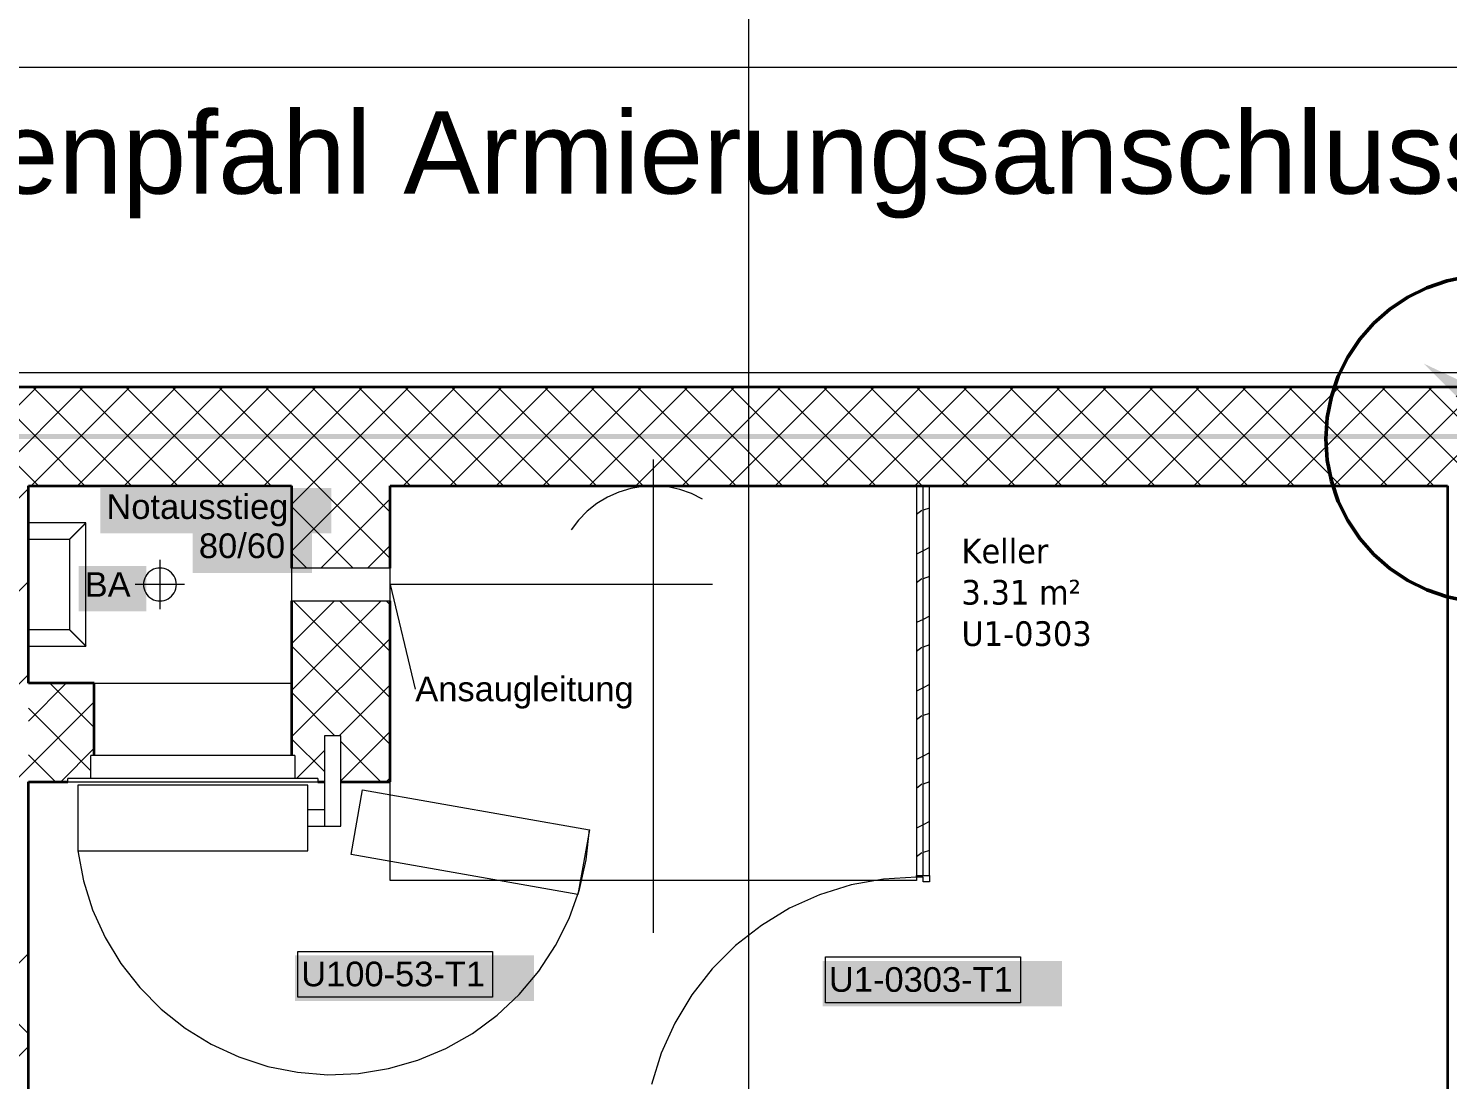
# Model space of a CAD drawing. Extents: x -1132 to 613, y -233 to 616.
# Drawn here: x -441.6 to -355.3, y 473.9 to 537.8 of the extents above; entities that cross this region are included whole.
import ezdxf
from ezdxf.lldxf.tags import DXFTag

# ---------------------------------------------------------------- set-up
doc = ezdxf.new("R2010")
doc.units = 0
doc.layers.get('0').update_dxf_attribs({"lineweight": 13})
for name, color, linetype, lineweight in [('A-____-NOTE-TEXT', 7, 'Continuous', 9), ('A-AREA-____-IDEN', 7, 'Continuous', 5), ('A-DETL-____-THIN', 7, 'Continuous', 9), ('A-DETL-GENF-HDLN', 7, '_Verdeckte Linien_', 9), ('A-DOOR-____-HDLN', 7, '_Verdeckte Linien_', 9), ('A-DOOR-____-IDEN', 7, 'Continuous', 5), ('A-DOOR-____-OTLN', 7, 'Continuous', 9), ('A-DOOR-FRAM-MCUT', 7, 'Continuous', 9), ('A-DOOR-FRAM-OTLN', 7, 'Continuous', 9), ('A-DOOR-OPNG-OTLN', 7, 'Continuous', 9), ('A-WALL-____-MCUT', 7, 'Continuous', 35), ('A-WALL-____-PATT', 7, 'Continuous', 35), ('A-WALL-FNSH-MCUT', 7, 'Continuous', 35), ('I-WALL-____-OTLN', 7, 'Continuous', 9), ('M-HVAC-DUCT-IDEN', 7, 'Continuous', 5), ('M-HVAC-DUCT-OTLN', 7, 'Continuous', 9), ('Q-SPCQ-____-HDLN', 7, '_Verdeckte Linien_', 9), ('S-GRID-____-OTLN', 7, 'Continuous', 5), ('Vertikale Erschließung', 7, 'Continuous', 9)]:
    doc.layers.add(name, color=color, linetype=linetype, lineweight=lineweight)
for name, color, linetype, lineweight, true_color in [('A-DETL-____-OTLN', 5, 'Continuous', 9, 0x0000ff), ('EL01_VVV_Mass Blitzschutz', 3, 'Continuous', 13, 0x00ff00), ('EL01_WAN_Blitzschutz Text', 1, 'Continuous', 13, 0xff0000), ('EL01_WAN_Leitung_Potentialausgleich', 1, 'fein_strichliert', 13, 0xff0000)]:
    doc.layers.add(name, color=color, linetype=linetype, lineweight=lineweight, true_color=true_color)
doc.styles.get("Standard").update_dxf_attribs({"font": 'arial.ttf'})
tags = doc.linetypes.add('_Rasterlinie_', pattern=[0.375, 0.2, -0.05, 0.075, -0.05]).pattern_tags.tags
tags[10:11] = [DXFTag(74, 4), DXFTag(75, 0), DXFTag(340, '0'), DXFTag(46, 1.0), DXFTag(50, 0.0), DXFTag(44, 0.0), DXFTag(45, 0.0)]
tags[8:9] = [DXFTag(74, 4), DXFTag(75, 0), DXFTag(340, '0'), DXFTag(46, 1.0), DXFTag(50, 0.0), DXFTag(44, 0.0), DXFTag(45, 0.0)]
tags[6:7] = [DXFTag(74, 4), DXFTag(75, 0), DXFTag(340, '0'), DXFTag(46, 1.0), DXFTag(50, 0.0), DXFTag(44, 0.0), DXFTag(45, 0.0)]
tags[4:5] = [DXFTag(74, 4), DXFTag(75, 0), DXFTag(340, '0'), DXFTag(46, 1.0), DXFTag(50, 0.0), DXFTag(44, 0.0), DXFTag(45, 0.0)]
tags = doc.linetypes.add('_Strichliert - Fein_', pattern=[0.15, 0.1, -0.05]).pattern_tags.tags
tags[6:7] = [DXFTag(74, 4), DXFTag(75, 0), DXFTag(340, '0'), DXFTag(46, 1.0), DXFTag(50, 0.0), DXFTag(44, 0.0), DXFTag(45, 0.0)]
tags[4:5] = [DXFTag(74, 4), DXFTag(75, 0), DXFTag(340, '0'), DXFTag(46, 1.0), DXFTag(50, 0.0), DXFTag(44, 0.0), DXFTag(45, 0.0)]
tags = doc.linetypes.add('_Strichpunkt - Fein_', pattern=[0.2, 0.1, -0.05, 0, -0.05]).pattern_tags.tags
tags[10:11] = [DXFTag(74, 4), DXFTag(75, 0), DXFTag(340, '0'), DXFTag(46, 1.0), DXFTag(50, 0.0), DXFTag(44, 0.0), DXFTag(45, 0.0)]
tags[8:9] = [DXFTag(74, 4), DXFTag(75, 0), DXFTag(340, '0'), DXFTag(46, 1.0), DXFTag(50, 0.0), DXFTag(44, 0.0), DXFTag(45, 0.0)]
tags[6:7] = [DXFTag(74, 4), DXFTag(75, 0), DXFTag(340, '0'), DXFTag(46, 1.0), DXFTag(50, 0.0), DXFTag(44, 0.0), DXFTag(45, 0.0)]
tags[4:5] = [DXFTag(74, 4), DXFTag(75, 0), DXFTag(340, '0'), DXFTag(46, 1.0), DXFTag(50, 0.0), DXFTag(44, 0.0), DXFTag(45, 0.0)]
tags = doc.linetypes.add('_Verdeckte Linien_', pattern=[0.15, 0.1, -0.05]).pattern_tags.tags
tags[6:7] = [DXFTag(74, 4), DXFTag(75, 0), DXFTag(340, '0'), DXFTag(46, 1.0), DXFTag(50, 0.0), DXFTag(44, 0.0), DXFTag(45, 0.0)]
tags[4:5] = [DXFTag(74, 4), DXFTag(75, 0), DXFTag(340, '0'), DXFTag(46, 1.0), DXFTag(50, 0.0), DXFTag(44, 0.0), DXFTag(45, 0.0)]
tags = doc.linetypes.add('fein_strichliert', pattern=[4, 1, -2, 1]).pattern_tags.tags
tags[8:9] = [DXFTag(74, 4), DXFTag(75, 0), DXFTag(340, '0'), DXFTag(46, 0.0), DXFTag(50, 0.0), DXFTag(44, 0.0), DXFTag(45, 0.0)]
tags[6:7] = [DXFTag(74, 4), DXFTag(75, 0), DXFTag(340, '0'), DXFTag(46, 0.0), DXFTag(50, 0.0), DXFTag(44, 0.0), DXFTag(45, 0.0)]
tags[4:5] = [DXFTag(74, 4), DXFTag(75, 0), DXFTag(340, '0'), DXFTag(46, 0.0), DXFTag(50, 0.0), DXFTag(44, 0.0), DXFTag(45, 0.0)]

# ---------------------------------------------------------------- blocks, each defined once
blk = doc.blocks.new('Referenz-A0UJ2EK7XE', base_point=(-1124.077, -162.872))
at = {"layer": 'A-____-NOTE-TEXT', "color": 0, "linetype": 'Continuous', "lineweight": 5, "ltscale": 0.13}
for p, q in [((-433.989, 504.902), (-434.106, 504.844)), ((-433.865, 504.944), (-433.989, 504.902)), ((-433.737, 504.97), (-433.865, 504.944)), ((-433.606, 504.978), (-433.737, 504.97)), ((-433.606, 505.478), (-433.606, 502.478)), ((-433.476, 504.97), (-433.606, 504.978)), ((-433.347, 504.944), (-433.476, 504.97)), ((-433.223, 504.902), (-433.347, 504.944)), ((-433.106, 504.844), (-433.223, 504.902)), ((-434.598, 504.109), (-434.606, 503.978)), ((-434.572, 504.237), (-434.598, 504.109)), ((-434.53, 504.361), (-434.572, 504.237)), ((-434.472, 504.478), (-434.53, 504.361)), ((-434.399, 504.587), (-434.472, 504.478)), ((-434.313, 504.685), (-434.399, 504.587)), ((-434.215, 504.772), (-434.313, 504.685)), ((-434.106, 504.844), (-434.215, 504.772)), ((-432.997, 504.772), (-433.106, 504.844)), ((-432.899, 504.685), (-432.997, 504.772)), ((-432.813, 504.587), (-432.899, 504.685)), ((-432.74, 504.478), (-432.813, 504.587)), ((-432.682, 504.361), (-432.74, 504.478)), ((-432.64, 504.237), (-432.682, 504.361)), ((-432.615, 504.109), (-432.64, 504.237)), ((-432.606, 503.978), (-432.615, 504.109)), ((-432.106, 503.978), (-435.106, 503.978)), ((-434.606, 503.978), (-434.598, 503.848)), ((-434.598, 503.848), (-434.572, 503.719)), ((-434.572, 503.719), (-434.53, 503.596)), ((-434.53, 503.596), (-434.472, 503.478)), ((-434.472, 503.478), (-434.399, 503.37)), ((-434.399, 503.37), (-434.313, 503.271)), ((-434.313, 503.271), (-434.215, 503.185)), ((-434.215, 503.185), (-434.106, 503.112)), ((-433.106, 503.112), (-432.997, 503.185)), ((-432.997, 503.185), (-432.899, 503.271)), ((-432.899, 503.271), (-432.813, 503.37)), ((-432.813, 503.37), (-432.74, 503.478)), ((-432.74, 503.478), (-432.682, 503.596)), ((-432.682, 503.596), (-432.64, 503.719)), ((-432.64, 503.719), (-432.615, 503.848)), ((-432.615, 503.848), (-432.606, 503.978)), ((-434.106, 503.112), (-433.989, 503.054)), ((-433.989, 503.054), (-433.865, 503.012)), ((-433.865, 503.012), (-433.737, 502.987)), ((-433.737, 502.987), (-433.606, 502.978)), ((-433.606, 502.978), (-433.476, 502.987)), ((-433.476, 502.987), (-433.347, 503.012)), ((-433.347, 503.012), (-433.223, 503.054)), ((-433.223, 503.054), (-433.106, 503.112))]:
    blk.add_line(p, q, dxfattribs=at)
at = {"layer": 'A-____-NOTE-TEXT', "color": 7, "linetype": 'Continuous', "lineweight": 5, "ltscale": 0.13, "true_color": 0xffffff}
for points in [[(-437.236, 507.088), (-423.178, 507.088), (-437.236, 509.841)], [(-423.178, 507.088), (-437.236, 509.841), (-423.178, 509.841)], [(-431.613, 504.683), (-424.37, 504.683), (-431.613, 507.46)], [(-424.37, 504.683), (-431.613, 507.46), (-424.37, 507.46)], [(-438.557, 502.35), (-434.44, 502.35), (-438.557, 505.103)], [(-434.44, 502.35), (-438.557, 505.103), (-434.44, 505.103)]]:
    blk.add_solid(points, dxfattribs=at)
at = {"layer": 'A-DETL-____-OTLN', "color": 0, "linetype": '_Strichliert - Fein_', "ltscale": 0.13}
blk.add_line((64.013, 516.859), (-1115.804, 516.859), dxfattribs=at)
at = {"layer": 'A-DETL-____-THIN', "color": 0, "linetype": 'Continuous', "ltscale": 0.13}
for p, q in [((-424.606, 491.778), (-438.606, 491.778)), ((-438.606, 491.778), (-438.606, 487.778)), ((-424.606, 487.778), (-424.606, 491.778)), ((-438.606, 487.778), (-424.606, 487.778))]:
    blk.add_line(p, q, dxfattribs=at)
at = {"layer": 'A-DETL-GENF-HDLN', "color": 0, "linetype": '_Verdeckte Linien_', "ltscale": 0.13}
for p, q in [((-403.606, 511.578), (-403.606, 482.778)), ((-419.606, 485.978), (-419.606, 509.978)), ((-419.606, 509.978), (-408.606, 509.978)), ((-406.389, 509.294), (-407.033, 508.903)), ((-405.7, 509.601), (-406.389, 509.294)), ((-404.978, 509.819), (-405.7, 509.601)), ((-404.235, 509.945), (-404.978, 509.819)), ((-403.482, 509.977), (-404.235, 509.945)), ((-402.731, 509.914), (-403.482, 509.977)), ((-401.993, 509.757), (-402.731, 509.914)), ((-401.281, 509.51), (-401.993, 509.757)), ((-400.606, 509.174), (-401.281, 509.51)), ((-400.606, 509.978), (-387.606, 509.978)), ((-387.606, 509.978), (-387.606, 485.978)), ((-407.624, 508.435), (-408.151, 507.896)), ((-407.033, 508.903), (-407.624, 508.435)), ((-408.151, 507.896), (-408.606, 507.295)), ((-400.006, 503.978), (-419.606, 503.978)), ((-421.976, 487.548), (-421.282, 491.487)), ((-421.282, 491.487), (-407.494, 489.056)), ((-407.494, 489.056), (-408.189, 485.117)), ((-408.189, 485.117), (-421.976, 487.548)), ((-387.606, 485.978), (-419.606, 485.978))]:
    blk.add_line(p, q, dxfattribs=at)
at = {"layer": 'A-DOOR-____-HDLN', "color": 0, "linetype": '_Verdeckte Linien_', "ltscale": 0.13}
for p, q in [((-407.688, 487.22), (-407.493, 489.064)), ((-438.606, 487.778), (-438.26, 485.957)), ((-408.1, 485.413), (-407.688, 487.22)), ((-438.26, 485.957), (-437.7, 484.19)), ((-408.722, 483.666), (-408.1, 485.413)), ((-437.7, 484.19), (-436.936, 482.501)), ((-409.548, 482.006), (-408.722, 483.666)), ((-436.936, 482.501), (-435.976, 480.915)), ((-410.564, 480.456), (-409.548, 482.006)), ((-435.976, 480.915), (-434.836, 479.453)), ((-411.756, 479.036), (-410.564, 480.456)), ((-434.836, 479.453), (-433.53, 478.137)), ((-413.108, 477.768), (-411.756, 479.036)), ((-433.53, 478.137), (-432.078, 476.985)), ((-414.601, 476.669), (-413.108, 477.768)), ((-432.078, 476.985), (-430.5, 476.012)), ((-416.214, 475.754), (-414.601, 476.669)), ((-430.5, 476.012), (-428.817, 475.234)), ((-417.923, 475.037), (-416.214, 475.754)), ((-428.817, 475.234), (-427.054, 474.66)), ((-427.054, 474.66), (-425.236, 474.299)), ((-419.705, 474.527), (-417.923, 475.037)), ((-425.236, 474.299), (-423.388, 474.155)), ((-423.388, 474.155), (-421.536, 474.232)), ((-421.536, 474.232), (-419.705, 474.527))]:
    blk.add_line(p, q, dxfattribs=at)
at = {"layer": 'A-DOOR-____-IDEN', "color": 0, "linetype": 'Continuous', "ltscale": 0.13}
for p, q in [((-425.215, 481.649), (-413.375, 481.649)), ((-425.215, 478.869), (-425.215, 481.649)), ((-413.375, 481.649), (-413.375, 478.869)), ((-393.127, 481.315), (-381.287, 481.315)), ((-393.127, 478.535), (-393.127, 481.315)), ((-381.287, 481.315), (-381.287, 478.535)), ((-413.375, 478.869), (-425.215, 478.869)), ((-381.287, 478.535), (-393.127, 478.535))]:
    blk.add_line(p, q, dxfattribs=at)
at = {"layer": 'A-DOOR-____-IDEN', "color": 7, "linetype": 'Continuous', "ltscale": 0.13, "true_color": 0xffffff}
for points in [[(-425.39, 478.647), (-410.851, 478.647), (-425.39, 481.406)], [(-410.851, 478.647), (-425.39, 481.406), (-410.851, 481.406)], [(-393.302, 478.312), (-378.763, 478.312), (-393.302, 481.071)], [(-378.763, 478.312), (-393.302, 481.071), (-378.763, 481.071)]]:
    blk.add_solid(points, dxfattribs=at)
at = {"layer": 'A-DOOR-____-OTLN', "color": 0, "linetype": 'Continuous', "ltscale": 0.13}
for p, q in [((-422.61, 494.778), (-423.61, 494.778)), ((-423.61, 494.778), (-423.61, 489.278)), ((-422.61, 489.278), (-422.61, 494.778)), ((-423.61, 490.278), (-424.606, 490.278)), ((-424.606, 489.278), (-423.61, 489.278)), ((-423.61, 489.278), (-422.61, 489.278))]:
    blk.add_line(p, q, dxfattribs=at)
at = {"layer": 'A-DOOR-FRAM-MCUT', "color": 0, "linetype": 'Continuous', "ltscale": 0.13}
for p, q in [((-387.606, 486.278), (-386.806, 486.278)), ((-387.606, 486.178), (-387.606, 486.278)), ((-387.206, 486.178), (-387.606, 486.178)), ((-387.206, 485.878), (-387.206, 486.178)), ((-386.806, 485.878), (-387.206, 485.878)), ((-386.806, 486.278), (-386.806, 485.878))]:
    blk.add_line(p, q, dxfattribs=at)
at = {"layer": 'A-DOOR-FRAM-OTLN', "color": 0, "linetype": 'Continuous', "ltscale": 0.13}
for p, q in [((-437.806, 492.178), (-437.806, 493.578)), ((-425.406, 493.578), (-437.806, 493.578)), ((-425.406, 493.578), (-425.406, 492.178)), ((-439.206, 491.978), (-439.206, 492.178)), ((-424.006, 492.178), (-439.206, 492.178)), ((-439.206, 491.978), (-424.006, 491.978)), ((-424.006, 492.178), (-424.006, 491.978))]:
    blk.add_line(p, q, dxfattribs=at)
at = {"layer": 'A-DOOR-OPNG-OTLN', "color": 0, "linetype": 'Continuous', "ltscale": 0.13}
for p, q in [((-389.607, 486.057), (-391.579, 485.696)), ((-387.606, 486.178), (-389.607, 486.057)), ((-393.493, 485.1), (-395.32, 484.277)), ((-391.579, 485.696), (-393.493, 485.1)), ((-395.32, 484.277), (-397.036, 483.24)), ((-397.036, 483.24), (-398.614, 482.004)), ((-398.614, 482.004), (-400.031, 480.586)), ((-400.031, 480.586), (-401.268, 479.008)), ((-401.268, 479.008), (-402.305, 477.293)), ((-402.305, 477.293), (-403.127, 475.465)), ((-403.127, 475.465), (-403.724, 473.551))]:
    blk.add_line(p, q, dxfattribs=at)
at = {"layer": 'A-WALL-____-MCUT', "color": 0, "linetype": 'Continuous', "ltscale": 0.35}
for p, q in [((51.194, 515.978), (-1115.804, 515.978)), ((-441.606, 497.978), (-441.606, 509.978)), ((-441.606, 509.978), (-425.606, 509.978)), ((-425.606, 509.978), (-425.606, 504.978)), ((-419.606, 509.978), (-355.306, 509.978)), ((-419.606, 504.978), (-419.606, 509.978)), ((-355.306, 509.978), (-355.306, 420.678)), ((-425.606, 502.978), (-425.606, 493.578)), ((-419.606, 491.978), (-419.606, 502.978)), ((-437.606, 497.978), (-441.606, 497.978)), ((-437.606, 493.578), (-437.606, 497.978)), ((-441.606, 417.378), (-441.606, 491.978)), ((-441.606, 491.978), (-439.206, 491.978)), ((-424.006, 491.978), (-423.61, 491.978)), ((-422.61, 491.978), (-419.606, 491.978))]:
    blk.add_line(p, q, dxfattribs=at)
at = {"layer": 'A-WALL-____-MCUT', "color": 0, "linetype": 'Continuous', "lineweight": 9, "ltscale": 0.13}
blk.add_line((-387.206, 486.278), (-387.206, 509.978), dxfattribs=at)
at = {"layer": 'A-WALL-____-PATT', "color": 0, "linetype": 'Continuous', "lineweight": 9, "ltscale": 0.13}
for p, q in [((-447.098, 509.978), (-441.098, 515.978)), ((-440.996, 509.978), (-446.996, 515.978)), ((-444.27, 509.978), (-438.27, 515.978)), ((-438.167, 509.978), (-444.167, 515.978)), ((-441.441, 509.978), (-435.441, 515.978)), ((-435.339, 509.978), (-441.339, 515.978)), ((-438.613, 509.978), (-432.613, 515.978)), ((-432.51, 509.978), (-438.51, 515.978)), ((-435.784, 509.978), (-429.784, 515.978)), ((-429.682, 509.978), (-435.682, 515.978)), ((-432.956, 509.978), (-426.956, 515.978)), ((-426.853, 509.978), (-432.853, 515.978)), ((-430.127, 509.978), (-424.127, 515.978)), ((-424.025, 509.978), (-430.025, 515.978)), ((-427.299, 509.978), (-421.299, 515.978)), ((-421.197, 509.978), (-427.197, 515.978)), ((-424.471, 509.978), (-418.471, 515.978)), ((-418.368, 509.978), (-424.368, 515.978)), ((-421.642, 509.978), (-415.642, 515.978)), ((-415.54, 509.978), (-421.54, 515.978)), ((-418.814, 509.978), (-412.814, 515.978)), ((-412.711, 509.978), (-418.711, 515.978)), ((-415.985, 509.978), (-409.985, 515.978)), ((-409.883, 509.978), (-415.883, 515.978)), ((-413.157, 509.978), (-407.157, 515.978)), ((-407.054, 509.978), (-413.054, 515.978)), ((-410.328, 509.978), (-404.328, 515.978)), ((-404.226, 509.978), (-410.226, 515.978)), ((-407.5, 509.978), (-401.5, 515.978)), ((-401.398, 509.978), (-407.398, 515.978)), ((-404.672, 509.978), (-398.672, 515.978)), ((-398.569, 509.978), (-404.569, 515.978)), ((-401.843, 509.978), (-395.843, 515.978)), ((-395.741, 509.978), (-401.741, 515.978)), ((-399.015, 509.978), (-393.015, 515.978)), ((-392.912, 509.978), (-398.912, 515.978)), ((-396.186, 509.978), (-390.186, 515.978)), ((-390.084, 509.978), (-396.084, 515.978)), ((-393.358, 509.978), (-387.358, 515.978)), ((-387.255, 509.978), (-393.255, 515.978)), ((-390.529, 509.978), (-384.529, 515.978)), ((-384.427, 509.978), (-390.427, 515.978)), ((-387.701, 509.978), (-381.701, 515.978)), ((-381.599, 509.978), (-387.599, 515.978)), ((-384.873, 509.978), (-378.873, 515.978)), ((-378.77, 509.978), (-384.77, 515.978)), ((-382.044, 509.978), (-376.044, 515.978)), ((-375.942, 509.978), (-381.942, 515.978)), ((-379.216, 509.978), (-373.216, 515.978)), ((-373.113, 509.978), (-379.113, 515.978)), ((-376.387, 509.978), (-370.387, 515.978)), ((-370.285, 509.978), (-376.285, 515.978)), ((-373.559, 509.978), (-367.559, 515.978)), ((-367.457, 509.978), (-373.457, 515.978)), ((-370.731, 509.978), (-364.731, 515.978)), ((-364.628, 509.978), (-370.628, 515.978)), ((-367.902, 509.978), (-361.902, 515.978)), ((-361.8, 509.978), (-367.8, 515.978)), ((-365.074, 509.978), (-359.074, 515.978)), ((-358.971, 509.978), (-364.971, 515.978)), ((-362.245, 509.978), (-356.245, 515.978)), ((-356.143, 509.978), (-362.143, 515.978)), ((-359.417, 509.978), (-353.417, 515.978)), ((-353.314, 509.978), (-359.314, 515.978)), ((-356.588, 509.978), (-350.588, 515.978)), ((-350.486, 509.978), (-356.486, 515.978)), ((-447.606, 503.813), (-441.606, 509.813)), ((-425.606, 508.843), (-424.471, 509.978)), ((-425.606, 506.014), (-421.642, 509.978)), ((-419.606, 505.559), (-424.025, 509.978)), ((-423.814, 504.978), (-419.606, 509.186)), ((-419.606, 508.388), (-421.197, 509.978)), ((-421.853, 504.978), (-425.606, 508.731)), ((-387.276, 508.483), (-387.606, 508.236)), ((-387.206, 508.493), (-387.237, 508.483)), ((-386.806, 508.627), (-387.206, 508.493)), ((-424.682, 504.978), (-425.606, 505.902)), ((-420.985, 504.978), (-419.606, 506.358)), ((-387.206, 506.021), (-387.606, 505.821)), ((-386.806, 506.221), (-387.206, 506.021)), ((-447.606, 498.157), (-441.606, 504.157)), ((-387.276, 504.319), (-387.606, 504.071)), ((-387.206, 504.329), (-387.237, 504.319)), ((-386.806, 504.462), (-387.206, 504.329)), ((-425.606, 500.358), (-422.985, 502.978)), ((-425.606, 497.529), (-420.157, 502.978)), ((-419.606, 497.074), (-425.51, 502.978)), ((-419.606, 499.902), (-422.682, 502.978)), ((-419.606, 502.731), (-419.853, 502.978)), ((-387.206, 501.856), (-387.606, 501.656)), ((-386.806, 502.056), (-387.206, 501.856)), ((-425.606, 494.701), (-419.606, 500.701)), ((-419.606, 494.246), (-425.606, 500.246)), ((-387.275, 500.154), (-387.606, 499.906)), ((-387.206, 500.164), (-387.236, 500.154)), ((-386.806, 500.297), (-387.206, 500.164)), ((-447.606, 492.5), (-441.606, 498.5)), ((-441.606, 495.671), (-439.299, 497.978)), ((-437.606, 495.275), (-440.309, 497.978)), ((-422.967, 494.778), (-425.606, 497.417)), ((-422.7, 494.778), (-419.606, 497.872)), ((-387.206, 497.691), (-387.606, 497.491)), ((-386.806, 497.891), (-387.206, 497.691)), ((-441.606, 492.843), (-437.606, 496.843)), ((-437.806, 492.647), (-441.606, 496.447)), ((-387.275, 495.989), (-387.606, 495.741)), ((-387.206, 495.999), (-387.236, 495.989)), ((-386.806, 496.133), (-387.206, 495.999)), ((-423.61, 492.592), (-425.606, 494.589)), ((-422.61, 492.04), (-419.606, 495.044)), ((-439.642, 491.978), (-437.606, 494.014)), ((-425.3, 492.178), (-423.61, 493.869)), ((-420.167, 491.978), (-422.61, 494.421)), ((-386.806, 493.726), (-387.206, 493.526)), ((-447.606, 486.843), (-441.606, 492.843)), ((-439.966, 491.978), (-441.606, 493.618)), ((-387.206, 493.526), (-387.606, 493.326)), ((-419.843, 491.978), (-419.606, 492.215)), ((-386.806, 491.968), (-387.206, 491.835)), ((-387.274, 491.825), (-387.606, 491.576)), ((-387.206, 491.835), (-387.236, 491.825)), ((-387.206, 489.361), (-387.606, 489.161)), ((-386.806, 489.561), (-387.206, 489.361)), ((-387.274, 487.66), (-387.606, 487.411)), ((-387.206, 487.67), (-387.236, 487.66)), ((-386.806, 487.803), (-387.206, 487.67)), ((-441.606, 476.648), (-447.606, 482.648)), ((-447.606, 475.529), (-441.606, 481.529)), ((-447.606, 469.872), (-441.606, 475.872))]:
    blk.add_line(p, q, dxfattribs=at)
at = {"layer": 'A-WALL-FNSH-MCUT', "color": 0, "linetype": 'Continuous', "lineweight": 9, "ltscale": 0.13}
for p, q in [((-387.606, 509.978), (-387.606, 486.278)), ((-386.806, 486.278), (-386.806, 509.978)), ((-387.606, 486.278), (-386.806, 486.278))]:
    blk.add_line(p, q, dxfattribs=at)
at = {"layer": 'I-WALL-____-OTLN', "color": 0, "linetype": 'Continuous', "ltscale": 0.13}
blk.add_line((-437.606, 497.978), (-425.606, 497.978), dxfattribs=at)
at = {"layer": 'M-HVAC-DUCT-IDEN', "color": 0, "linetype": 'Continuous', "ltscale": 0.13}
blk.add_line((-419.606, 503.978), (-418.079, 497.605), dxfattribs=at)
at = {"layer": 'M-HVAC-DUCT-OTLN', "color": 0, "linetype": '_Strichpunkt - Fein_', "ltscale": 0.13}
for p, q in [((-419.606, 504.978), (-425.606, 504.978)), ((-425.606, 504.978), (-425.606, 502.978)), ((-419.606, 502.978), (-419.606, 504.978)), ((-425.606, 502.978), (-419.606, 502.978))]:
    blk.add_line(p, q, dxfattribs=at)
at = {"layer": 'Q-SPCQ-____-HDLN', "color": 0, "linetype": '_Verdeckte Linien_', "ltscale": 0.13}
blk.add_line((-403.606, 509.978), (-403.606, 485.978), dxfattribs=at)
at = {"layer": 'S-GRID-____-OTLN', "color": 0, "linetype": '_Rasterlinie_', "ltscale": 0.13}
blk.add_line((-397.806, -159.103), (-397.806, 585.978), dxfattribs=at)
at = {"layer": 'Vertikale Erschließung', "color": 0, "linetype": 'Continuous', "ltscale": 0.13}
for p, q in [((-438.106, 507.728), (-441.606, 507.728)), ((-438.395, 507.44), (-438.39, 507.445)), ((-438.39, 507.445), (-438.385, 507.449)), ((-438.385, 507.449), (-438.38, 507.454)), ((-438.38, 507.454), (-438.375, 507.459)), ((-438.375, 507.459), (-438.37, 507.464)), ((-438.37, 507.464), (-438.366, 507.469)), ((-438.366, 507.469), (-438.361, 507.474)), ((-438.361, 507.474), (-438.356, 507.478)), ((-438.356, 507.478), (-438.351, 507.483)), ((-438.351, 507.483), (-438.347, 507.488)), ((-438.347, 507.488), (-438.342, 507.492)), ((-438.342, 507.492), (-438.338, 507.497)), ((-438.338, 507.497), (-438.333, 507.502)), ((-438.333, 507.502), (-438.328, 507.506)), ((-438.328, 507.506), (-438.324, 507.511)), ((-438.324, 507.511), (-438.319, 507.515)), ((-438.319, 507.515), (-438.315, 507.52)), ((-438.315, 507.52), (-438.311, 507.524)), ((-438.311, 507.524), (-438.306, 507.528)), ((-438.306, 507.528), (-438.302, 507.533)), ((-438.302, 507.533), (-438.293, 507.541)), ((-438.293, 507.541), (-438.285, 507.55)), ((-438.285, 507.55), (-438.276, 507.558)), ((-438.276, 507.558), (-438.268, 507.566)), ((-438.268, 507.566), (-438.26, 507.574)), ((-438.26, 507.574), (-438.253, 507.582)), ((-438.253, 507.582), (-438.249, 507.586)), ((-438.249, 507.586), (-438.245, 507.589)), ((-438.245, 507.589), (-438.241, 507.593)), ((-438.241, 507.593), (-438.238, 507.597)), ((-438.238, 507.597), (-438.234, 507.601)), ((-438.234, 507.601), (-438.23, 507.604)), ((-438.23, 507.604), (-438.227, 507.608)), ((-438.227, 507.608), (-438.223, 507.611)), ((-438.223, 507.611), (-438.22, 507.615)), ((-438.22, 507.615), (-438.216, 507.618)), ((-438.216, 507.618), (-438.213, 507.622)), ((-438.213, 507.622), (-438.209, 507.625)), ((-438.209, 507.625), (-438.203, 507.631)), ((-438.203, 507.631), (-438.197, 507.638)), ((-438.197, 507.638), (-438.19, 507.644)), ((-438.19, 507.644), (-438.184, 507.65)), ((-438.184, 507.65), (-438.179, 507.656)), ((-438.179, 507.656), (-438.173, 507.661)), ((-438.173, 507.661), (-438.168, 507.667)), ((-438.168, 507.667), (-438.163, 507.672)), ((-438.163, 507.672), (-438.158, 507.677)), ((-438.158, 507.677), (-438.153, 507.681)), ((-438.153, 507.681), (-438.148, 507.686)), ((-438.148, 507.686), (-438.144, 507.69)), ((-438.144, 507.69), (-438.14, 507.694)), ((-438.14, 507.694), (-438.136, 507.698)), ((-438.136, 507.698), (-438.133, 507.702)), ((-438.133, 507.702), (-438.129, 507.705)), ((-438.129, 507.705), (-438.126, 507.708)), ((-438.126, 507.708), (-438.123, 507.711)), ((-438.123, 507.711), (-438.118, 507.716)), ((-438.118, 507.716), (-438.114, 507.721)), ((-438.114, 507.721), (-438.11, 507.724)), ((-438.11, 507.724), (-438.108, 507.726)), ((-438.108, 507.726), (-438.107, 507.728)), ((-438.107, 507.728), (-438.106, 507.728)), ((-438.106, 500.228), (-438.106, 507.728)), ((-441.606, 506.728), (-439.106, 506.728)), ((-439.106, 506.729), (-439.104, 506.73)), ((-439.106, 506.728), (-439.106, 506.729)), ((-439.106, 506.728), (-439.106, 501.228)), ((-439.104, 506.73), (-439.102, 506.733)), ((-439.102, 506.733), (-439.098, 506.736)), ((-439.098, 506.736), (-439.094, 506.74)), ((-439.094, 506.74), (-439.089, 506.745)), ((-439.089, 506.745), (-439.086, 506.748)), ((-439.086, 506.748), (-439.083, 506.751)), ((-439.083, 506.751), (-439.08, 506.755)), ((-439.08, 506.755), (-439.076, 506.758)), ((-439.076, 506.758), (-439.072, 506.762)), ((-439.072, 506.762), (-439.068, 506.766)), ((-439.068, 506.766), (-439.064, 506.771)), ((-439.064, 506.771), (-439.059, 506.775)), ((-439.059, 506.775), (-439.054, 506.78)), ((-439.054, 506.78), (-439.05, 506.785)), ((-439.05, 506.785), (-439.044, 506.79)), ((-439.044, 506.79), (-439.039, 506.795)), ((-439.039, 506.795), (-439.034, 506.801)), ((-439.034, 506.801), (-439.028, 506.807)), ((-439.028, 506.807), (-439.022, 506.813)), ((-439.022, 506.813), (-439.016, 506.819)), ((-439.016, 506.819), (-439.009, 506.825)), ((-439.009, 506.825), (-439.003, 506.832)), ((-439.003, 506.832), (-438.999, 506.835)), ((-438.999, 506.835), (-438.996, 506.838)), ((-438.996, 506.838), (-438.993, 506.842)), ((-438.993, 506.842), (-438.989, 506.845)), ((-438.989, 506.845), (-438.985, 506.849)), ((-438.985, 506.849), (-438.982, 506.852)), ((-438.982, 506.852), (-438.978, 506.856)), ((-438.978, 506.856), (-438.975, 506.86)), ((-438.975, 506.86), (-438.971, 506.863)), ((-438.971, 506.863), (-438.967, 506.867)), ((-438.967, 506.867), (-438.963, 506.871)), ((-438.963, 506.871), (-438.96, 506.875)), ((-438.96, 506.875), (-438.952, 506.883)), ((-438.952, 506.883), (-438.944, 506.89)), ((-438.944, 506.89), (-438.936, 506.899)), ((-438.936, 506.899), (-438.927, 506.907)), ((-438.927, 506.907), (-438.919, 506.915)), ((-438.919, 506.915), (-438.91, 506.924)), ((-438.91, 506.924), (-438.902, 506.933)), ((-438.902, 506.933), (-438.893, 506.941)), ((-438.893, 506.941), (-438.884, 506.95)), ((-438.884, 506.95), (-438.875, 506.96)), ((-438.875, 506.96), (-438.865, 506.969)), ((-438.865, 506.969), (-438.856, 506.978)), ((-438.856, 506.978), (-438.851, 506.983)), ((-438.851, 506.983), (-438.847, 506.988)), ((-438.847, 506.988), (-438.842, 506.993)), ((-438.842, 506.993), (-438.837, 506.997)), ((-438.837, 506.997), (-438.832, 507.002)), ((-438.832, 507.002), (-438.827, 507.007)), ((-438.827, 507.007), (-438.822, 507.012)), ((-438.822, 507.012), (-438.817, 507.017)), ((-438.817, 507.017), (-438.813, 507.022)), ((-438.813, 507.022), (-438.808, 507.027)), ((-438.808, 507.027), (-438.802, 507.032)), ((-438.802, 507.032), (-438.797, 507.037)), ((-438.797, 507.037), (-438.792, 507.042)), ((-438.792, 507.042), (-438.787, 507.047)), ((-438.787, 507.047), (-438.782, 507.052)), ((-438.782, 507.052), (-438.777, 507.057)), ((-438.777, 507.057), (-438.772, 507.062)), ((-438.772, 507.062), (-438.767, 507.068)), ((-438.767, 507.068), (-438.762, 507.073)), ((-438.762, 507.073), (-438.756, 507.078)), ((-438.756, 507.078), (-438.751, 507.083)), ((-438.751, 507.083), (-438.746, 507.088)), ((-438.746, 507.088), (-438.741, 507.094)), ((-438.741, 507.094), (-438.736, 507.099)), ((-438.736, 507.099), (-438.73, 507.104)), ((-438.73, 507.104), (-438.725, 507.109)), ((-438.725, 507.109), (-438.72, 507.115)), ((-438.72, 507.115), (-438.714, 507.12)), ((-438.714, 507.12), (-438.709, 507.125)), ((-438.709, 507.125), (-438.704, 507.131)), ((-438.704, 507.131), (-438.698, 507.136)), ((-438.698, 507.136), (-438.693, 507.141)), ((-438.693, 507.141), (-438.688, 507.147)), ((-438.688, 507.147), (-438.682, 507.152)), ((-438.682, 507.152), (-438.677, 507.158)), ((-438.677, 507.158), (-438.671, 507.163)), ((-438.671, 507.163), (-438.666, 507.168)), ((-438.666, 507.168), (-438.66, 507.174)), ((-438.66, 507.174), (-438.655, 507.179)), ((-438.655, 507.179), (-438.65, 507.185)), ((-438.65, 507.185), (-438.644, 507.19)), ((-438.644, 507.19), (-438.639, 507.196)), ((-438.639, 507.196), (-438.633, 507.201)), ((-438.633, 507.201), (-438.628, 507.206)), ((-438.628, 507.206), (-438.622, 507.212)), ((-438.622, 507.212), (-438.617, 507.217)), ((-438.617, 507.217), (-438.612, 507.223)), ((-438.612, 507.223), (-438.606, 507.228)), ((-438.606, 507.228), (-438.601, 507.234)), ((-438.601, 507.234), (-438.595, 507.239)), ((-438.595, 507.239), (-438.59, 507.245)), ((-438.59, 507.245), (-438.584, 507.25)), ((-438.584, 507.25), (-438.579, 507.256)), ((-438.579, 507.256), (-438.574, 507.261)), ((-438.574, 507.261), (-438.568, 507.266)), ((-438.568, 507.266), (-438.563, 507.272)), ((-438.563, 507.272), (-438.557, 507.277)), ((-438.557, 507.277), (-438.552, 507.283)), ((-438.552, 507.283), (-438.546, 507.288)), ((-438.546, 507.288), (-438.541, 507.294)), ((-438.541, 507.294), (-438.535, 507.299)), ((-438.535, 507.299), (-438.53, 507.304)), ((-438.53, 507.304), (-438.525, 507.31)), ((-438.525, 507.31), (-438.519, 507.315)), ((-438.519, 507.315), (-438.514, 507.32)), ((-438.514, 507.32), (-438.508, 507.326)), ((-438.508, 507.326), (-438.503, 507.331)), ((-438.503, 507.331), (-438.498, 507.336)), ((-438.498, 507.336), (-438.492, 507.342)), ((-438.492, 507.342), (-438.487, 507.347)), ((-438.487, 507.347), (-438.482, 507.352)), ((-438.482, 507.352), (-438.477, 507.358)), ((-438.477, 507.358), (-438.471, 507.363)), ((-438.471, 507.363), (-438.466, 507.368)), ((-438.466, 507.368), (-438.461, 507.373)), ((-438.461, 507.373), (-438.456, 507.379)), ((-438.456, 507.379), (-438.451, 507.384)), ((-438.451, 507.384), (-438.446, 507.389)), ((-438.446, 507.389), (-438.44, 507.394)), ((-438.44, 507.394), (-438.435, 507.399)), ((-438.435, 507.399), (-438.43, 507.404)), ((-438.43, 507.404), (-438.425, 507.409)), ((-438.425, 507.409), (-438.42, 507.415)), ((-438.42, 507.415), (-438.415, 507.42)), ((-438.415, 507.42), (-438.41, 507.425)), ((-438.41, 507.425), (-438.405, 507.43)), ((-438.405, 507.43), (-438.4, 507.435)), ((-438.4, 507.435), (-438.395, 507.44)), ((-439.106, 501.228), (-441.606, 501.228)), ((-439.106, 501.228), (-439.106, 501.228)), ((-439.106, 501.228), (-439.104, 501.226)), ((-439.104, 501.226), (-439.102, 501.224)), ((-439.102, 501.224), (-439.098, 501.221)), ((-439.098, 501.221), (-439.094, 501.216)), ((-439.094, 501.216), (-439.089, 501.211)), ((-439.089, 501.211), (-439.086, 501.208)), ((-439.086, 501.208), (-439.083, 501.205)), ((-439.083, 501.205), (-439.08, 501.202)), ((-439.08, 501.202), (-439.076, 501.198)), ((-439.076, 501.198), (-439.072, 501.194)), ((-439.072, 501.194), (-439.068, 501.19)), ((-439.068, 501.19), (-439.064, 501.186)), ((-439.064, 501.186), (-439.059, 501.181)), ((-439.059, 501.181), (-439.055, 501.177)), ((-439.055, 501.177), (-439.05, 501.172)), ((-439.05, 501.172), (-439.044, 501.167)), ((-439.044, 501.167), (-439.039, 501.161)), ((-439.039, 501.161), (-439.034, 501.156)), ((-439.034, 501.156), (-439.028, 501.15)), ((-439.028, 501.15), (-439.022, 501.144)), ((-439.022, 501.144), (-439.016, 501.138)), ((-439.016, 501.138), (-439.009, 501.131)), ((-439.009, 501.131), (-439.003, 501.125)), ((-439.003, 501.125), (-438.999, 501.122)), ((-438.999, 501.122), (-438.996, 501.118)), ((-438.996, 501.118), (-438.993, 501.115)), ((-438.993, 501.115), (-438.989, 501.111)), ((-438.989, 501.111), (-438.986, 501.108)), ((-438.986, 501.108), (-438.982, 501.104)), ((-438.982, 501.104), (-438.978, 501.1)), ((-438.978, 501.1), (-438.975, 501.097)), ((-438.975, 501.097), (-438.971, 501.093)), ((-438.971, 501.093), (-438.967, 501.089)), ((-438.967, 501.089), (-438.963, 501.086)), ((-438.963, 501.086), (-438.96, 501.082)), ((-438.96, 501.082), (-438.952, 501.074)), ((-438.952, 501.074), (-438.944, 501.066)), ((-438.944, 501.066), (-438.936, 501.058)), ((-438.936, 501.058), (-438.927, 501.05)), ((-438.927, 501.05), (-438.919, 501.041)), ((-438.919, 501.041), (-438.91, 501.033)), ((-438.91, 501.033), (-438.902, 501.024)), ((-438.902, 501.024), (-438.893, 501.015)), ((-438.893, 501.015), (-438.884, 501.006)), ((-438.884, 501.006), (-438.875, 500.997)), ((-438.875, 500.997), (-438.865, 500.988)), ((-438.865, 500.988), (-438.856, 500.978)), ((-438.856, 500.978), (-438.851, 500.974)), ((-438.851, 500.974), (-438.847, 500.969)), ((-438.847, 500.969), (-438.842, 500.964)), ((-438.842, 500.964), (-438.837, 500.959)), ((-438.837, 500.959), (-438.832, 500.954)), ((-438.832, 500.954), (-438.827, 500.95)), ((-438.827, 500.95), (-438.822, 500.945)), ((-438.822, 500.945), (-438.817, 500.94)), ((-438.817, 500.94), (-438.812, 500.935)), ((-438.812, 500.935), (-438.807, 500.93)), ((-438.807, 500.93), (-438.802, 500.925)), ((-438.802, 500.925), (-438.797, 500.92)), ((-438.797, 500.92), (-438.792, 500.915)), ((-438.792, 500.915), (-438.787, 500.909)), ((-438.787, 500.909), (-438.782, 500.904)), ((-438.782, 500.904), (-438.777, 500.899)), ((-438.777, 500.899), (-438.772, 500.894)), ((-438.772, 500.894), (-438.767, 500.889)), ((-438.767, 500.889), (-438.762, 500.884)), ((-438.762, 500.884), (-438.756, 500.879)), ((-438.756, 500.879), (-438.751, 500.873)), ((-438.751, 500.873), (-438.746, 500.868)), ((-438.746, 500.868), (-438.741, 500.863)), ((-438.741, 500.863), (-438.736, 500.858)), ((-438.736, 500.858), (-438.73, 500.852)), ((-438.73, 500.852), (-438.725, 500.847)), ((-438.725, 500.847), (-438.72, 500.842)), ((-438.72, 500.842), (-438.714, 500.837)), ((-438.714, 500.837), (-438.709, 500.831)), ((-438.709, 500.831), (-438.704, 500.826)), ((-438.704, 500.826), (-438.698, 500.821)), ((-438.698, 500.821), (-438.693, 500.815)), ((-438.693, 500.815), (-438.688, 500.81)), ((-438.688, 500.81), (-438.682, 500.804)), ((-438.682, 500.804), (-438.677, 500.799)), ((-438.677, 500.799), (-438.671, 500.794)), ((-438.671, 500.794), (-438.666, 500.788)), ((-438.666, 500.788), (-438.661, 500.783)), ((-438.661, 500.783), (-438.655, 500.777)), ((-438.655, 500.777), (-438.65, 500.772)), ((-438.65, 500.772), (-438.644, 500.766)), ((-438.644, 500.766), (-438.639, 500.761)), ((-438.639, 500.761), (-438.633, 500.755)), ((-438.633, 500.755), (-438.628, 500.75)), ((-438.628, 500.75), (-438.622, 500.745)), ((-438.622, 500.745), (-438.617, 500.739)), ((-438.617, 500.739), (-438.612, 500.734)), ((-438.612, 500.734), (-438.606, 500.728)), ((-438.606, 500.728), (-438.601, 500.723)), ((-438.601, 500.723), (-438.595, 500.717)), ((-438.595, 500.717), (-438.59, 500.712)), ((-438.59, 500.712), (-438.584, 500.707)), ((-438.584, 500.707), (-438.579, 500.701)), ((-438.579, 500.701), (-438.573, 500.696)), ((-438.573, 500.696), (-438.568, 500.69)), ((-438.568, 500.69), (-438.563, 500.685)), ((-438.563, 500.685), (-438.557, 500.679)), ((-438.557, 500.679), (-438.552, 500.674)), ((-438.552, 500.674), (-438.546, 500.668)), ((-438.546, 500.668), (-438.541, 500.663)), ((-438.541, 500.663), (-438.535, 500.658)), ((-438.535, 500.658), (-438.53, 500.652)), ((-438.53, 500.652), (-438.525, 500.647)), ((-438.525, 500.647), (-438.519, 500.641)), ((-438.519, 500.641), (-438.514, 500.636)), ((-438.514, 500.636), (-438.509, 500.631)), ((-438.509, 500.631), (-438.503, 500.625)), ((-438.503, 500.625), (-438.498, 500.62)), ((-438.498, 500.62), (-438.493, 500.615)), ((-438.493, 500.615), (-438.487, 500.609)), ((-438.487, 500.609), (-438.482, 500.604)), ((-438.482, 500.604), (-438.477, 500.599)), ((-438.477, 500.599), (-438.471, 500.594)), ((-438.471, 500.594), (-438.466, 500.588)), ((-438.466, 500.588), (-438.461, 500.583)), ((-438.461, 500.583), (-438.456, 500.578)), ((-438.456, 500.578), (-438.451, 500.573)), ((-438.451, 500.573), (-438.445, 500.568)), ((-438.445, 500.568), (-438.44, 500.563)), ((-438.44, 500.563), (-438.435, 500.557)), ((-438.435, 500.557), (-438.43, 500.552)), ((-438.43, 500.552), (-438.425, 500.547)), ((-438.425, 500.547), (-438.42, 500.542)), ((-438.42, 500.542), (-438.415, 500.537)), ((-441.606, 500.228), (-438.106, 500.228)), ((-438.415, 500.537), (-438.41, 500.532)), ((-438.41, 500.532), (-438.405, 500.527)), ((-438.405, 500.527), (-438.4, 500.522)), ((-438.4, 500.522), (-438.395, 500.517)), ((-438.395, 500.517), (-438.39, 500.512)), ((-438.39, 500.512), (-438.385, 500.507)), ((-438.385, 500.507), (-438.38, 500.502)), ((-438.38, 500.502), (-438.375, 500.497)), ((-438.375, 500.497), (-438.37, 500.492)), ((-438.37, 500.492), (-438.366, 500.488)), ((-438.366, 500.488), (-438.361, 500.483)), ((-438.361, 500.483), (-438.356, 500.478)), ((-438.356, 500.478), (-438.351, 500.474)), ((-438.351, 500.474), (-438.347, 500.469)), ((-438.347, 500.469), (-438.342, 500.464)), ((-438.342, 500.464), (-438.337, 500.46)), ((-438.337, 500.46), (-438.333, 500.455)), ((-438.333, 500.455), (-438.328, 500.451)), ((-438.328, 500.451), (-438.324, 500.446)), ((-438.324, 500.446), (-438.319, 500.442)), ((-438.319, 500.442), (-438.315, 500.437)), ((-438.315, 500.437), (-438.31, 500.433)), ((-438.31, 500.433), (-438.306, 500.428)), ((-438.306, 500.428), (-438.302, 500.424)), ((-438.302, 500.424), (-438.293, 500.415)), ((-438.293, 500.415), (-438.285, 500.407)), ((-438.285, 500.407), (-438.276, 500.399)), ((-438.276, 500.399), (-438.268, 500.39)), ((-438.268, 500.39), (-438.26, 500.382)), ((-438.26, 500.382), (-438.253, 500.375)), ((-438.253, 500.375), (-438.249, 500.371)), ((-438.249, 500.371), (-438.245, 500.367)), ((-438.245, 500.367), (-438.241, 500.363)), ((-438.241, 500.363), (-438.237, 500.36)), ((-438.237, 500.36), (-438.234, 500.356)), ((-438.234, 500.356), (-438.23, 500.352)), ((-438.23, 500.352), (-438.227, 500.349)), ((-438.227, 500.349), (-438.223, 500.345)), ((-438.223, 500.345), (-438.22, 500.342)), ((-438.22, 500.342), (-438.216, 500.338)), ((-438.216, 500.338), (-438.213, 500.335)), ((-438.213, 500.335), (-438.209, 500.332)), ((-438.209, 500.332), (-438.203, 500.325)), ((-438.203, 500.325), (-438.197, 500.319)), ((-438.197, 500.319), (-438.19, 500.313)), ((-438.19, 500.313), (-438.184, 500.307)), ((-438.184, 500.307), (-438.179, 500.301)), ((-438.179, 500.301), (-438.173, 500.295)), ((-438.173, 500.295), (-438.168, 500.29)), ((-438.168, 500.29), (-438.163, 500.285)), ((-438.163, 500.285), (-438.158, 500.28)), ((-438.158, 500.28), (-438.153, 500.275)), ((-438.153, 500.275), (-438.148, 500.271)), ((-438.148, 500.271), (-438.144, 500.266)), ((-438.144, 500.266), (-438.14, 500.262)), ((-438.14, 500.262), (-438.136, 500.258)), ((-438.136, 500.258), (-438.133, 500.255)), ((-438.133, 500.255), (-438.129, 500.251)), ((-438.129, 500.251), (-438.126, 500.248)), ((-438.126, 500.248), (-438.123, 500.245)), ((-438.123, 500.245), (-438.118, 500.24)), ((-438.118, 500.24), (-438.114, 500.236)), ((-438.114, 500.236), (-438.11, 500.233)), ((-438.11, 500.233), (-438.108, 500.23)), ((-438.108, 500.23), (-438.107, 500.229)), ((-438.107, 500.229), (-438.106, 500.228))]:
    blk.add_line(p, q, dxfattribs=at)
at = {"layer": 'A-____-NOTE-TEXT', "color": 0, "linetype": 'Continuous', "lineweight": 5, "ltscale": 0.13, "char_height": 1.5, "attachment_point": 1}
for s, insert in [('{\\fArial;Notausstieg}', (-436.861, 509.466)), ('{\\fArial;80/60}', (-431.238, 507.085)), ('{\\fArial;BA}', (-438.182, 504.728))]:
    blk.add_mtext(s, dxfattribs=dict(at, insert=insert))
at = {"layer": 'A-AREA-____-IDEN', "color": 0, "linetype": 'Continuous', "ltscale": 0.13, "char_height": 1.5, "attachment_point": 1}
for s, insert in [('{\\W0.9;\\fVerdana;Keller}', (-384.865, 506.768)), ('{\\W0.9;\\fVerdana;3.31 m²}', (-384.865, 504.254)), ('{\\W0.9;\\fVerdana;U1-0303}', (-384.865, 501.741))]:
    blk.add_mtext(s, dxfattribs=dict(at, insert=insert))
at = {"layer": 'A-DOOR-____-IDEN', "color": 0, "linetype": 'Continuous', "ltscale": 0.13, "char_height": 1.5, "attachment_point": 1}
for s, insert in [('{\\fArial;U100-53-T1}', (-425.015, 481.031)), ('{\\fArial;U1-0303-T1}', (-392.927, 480.696))]:
    blk.add_mtext(s, dxfattribs=dict(at, insert=insert))
at = {"layer": 'M-HVAC-DUCT-IDEN', "color": 0, "linetype": 'Continuous', "ltscale": 0.13, "insert": (-418.079, 498.376), "char_height": 1.5, "attachment_point": 1}
blk.add_mtext('{\\fArial;Ansaugleitung}', dxfattribs=at)
blk = doc.blocks.new('Bauteilbeschriftung-A0UJ2EKBXE', base_point=(-456.088, 527.756))
at = {"color": 0, "linetype": 'ByBlock', "lineweight": -2, "ltscale": 0.13, "insert": (-456.088, 532.756), "char_height": 5, "attachment_point": 1}
blk.add_mtext('{\\fArial;Bodenpfahl Armierungsanschluss }', dxfattribs=at)
blk = doc.blocks.new('Kreis-A0UJ2ENVXE', base_point=(-362.711, 502.886))
at = {"color": 0, "linetype": 'ByBlock', "lineweight": -2, "ltscale": 0.5}
for p, q in [((-355.333, 522.455), (-356.566, 522.036)), ((-354.056, 522.709), (-355.333, 522.455)), ((-352.757, 522.794), (-354.056, 522.709)), ((-351.458, 522.709), (-352.757, 522.794)), ((-350.181, 522.455), (-351.458, 522.709)), ((-348.948, 522.036), (-350.181, 522.455)), ((-357.734, 521.46), (-358.817, 520.737)), ((-356.566, 522.036), (-357.734, 521.46)), ((-347.78, 521.46), (-348.948, 522.036)), ((-346.698, 520.737), (-347.78, 521.46)), ((-358.817, 520.737), (-359.796, 519.878)), ((-345.719, 519.878), (-346.698, 520.737)), ((-359.796, 519.878), (-360.654, 518.9)), ((-344.86, 518.9), (-345.719, 519.878)), ((-360.654, 518.9), (-361.377, 517.817)), ((-344.137, 517.817), (-344.86, 518.9)), ((-361.377, 517.817), (-361.953, 516.649)), ((-343.561, 516.649), (-344.137, 517.817)), ((-361.953, 516.649), (-362.372, 515.416)), ((-343.143, 515.416), (-343.561, 516.649)), ((-362.372, 515.416), (-362.626, 514.139)), ((-342.889, 514.139), (-343.143, 515.416)), ((-362.626, 514.139), (-362.711, 512.84)), ((-342.803, 512.84), (-342.889, 514.139)), ((-362.711, 512.84), (-362.626, 511.541)), ((-342.889, 511.541), (-342.803, 512.84)), ((-362.626, 511.541), (-362.372, 510.264)), ((-343.143, 510.264), (-342.889, 511.541)), ((-362.372, 510.264), (-361.953, 509.031)), ((-343.561, 509.031), (-343.143, 510.264)), ((-361.953, 509.031), (-361.377, 507.863)), ((-344.137, 507.863), (-343.561, 509.031)), ((-361.377, 507.863), (-360.654, 506.781)), ((-344.86, 506.781), (-344.137, 507.863)), ((-360.654, 506.781), (-359.796, 505.802)), ((-345.719, 505.802), (-344.86, 506.781)), ((-359.796, 505.802), (-358.817, 504.943)), ((-346.698, 504.943), (-345.719, 505.802)), ((-358.817, 504.943), (-357.734, 504.22)), ((-347.78, 504.22), (-346.698, 504.943)), ((-357.734, 504.22), (-356.566, 503.644)), ((-348.948, 503.644), (-347.78, 504.22)), ((-356.566, 503.644), (-355.333, 503.225)), ((-355.333, 503.225), (-354.056, 502.971)), ((-351.458, 502.971), (-350.181, 503.225)), ((-350.181, 503.225), (-348.948, 503.644)), ((-354.056, 502.971), (-352.757, 502.886)), ((-352.757, 502.886), (-351.458, 502.971))]:
    blk.add_line(p, q, dxfattribs=at)
blk = doc.blocks.new('Polylinie-A0UJ2EQ9XE', base_point=(-1861.481, -463.722))
at = {"color": 0, "linetype": 'ByBlock', "lineweight": -2, "ltscale": 0.13}
for points in [[(-1115.804, 512.828), (48.046, 512.828), (-1115.804, 513.128)], [(48.046, 512.828), (-1115.804, 513.128), (48.346, 513.128)]]:
    blk.add_solid(points, dxfattribs=at)
blk = doc.blocks.new('Maß-A0UJ2EQPXE', base_point=(-537.318, 512.978))
at = {"color": 0, "lineweight": -2}
blk.add_line((-536.904, 535.447), (-352.304, 535.447), dxfattribs=at)
blk = doc.blocks.new('Steigleitung_nach oben-A0UJ2ER1XE', base_point=(-356.763, 512.419))
at = {"color": 0, "linetype": 'ByBlock', "lineweight": -2, "ltscale": 0.13}
blk.add_line((-354.793, 515.454), (-352.713, 513.374), dxfattribs=at)
for points in [[(-354.089, 516.158), (-355.497, 516.158), (-356.763, 517.424)], [(-354.793, 515.454), (-354.089, 516.158), (-355.497, 516.158)], [(-352.037, 513.463), (-352.597, 513.463), (-352.172, 513.519)], [(-352.597, 513.463), (-352.172, 513.519), (-352.462, 513.519)], [(-352.172, 513.519), (-352.462, 513.519), (-352.317, 513.538)], [(-351.757, 512.978), (-352.877, 512.978), (-351.776, 513.123)], [(-352.877, 512.978), (-351.776, 513.123), (-352.858, 513.123)], [(-352.858, 512.833), (-351.757, 512.978), (-352.877, 512.978)], [(-351.776, 513.123), (-352.858, 513.123), (-351.832, 513.258)], [(-352.858, 513.123), (-351.832, 513.258), (-352.802, 513.258)], [(-351.776, 513.123), (-352.858, 513.123), (-351.776, 513.123)], [(-352.858, 513.123), (-351.776, 513.123), (-352.858, 513.123)], [(-351.776, 512.833), (-352.858, 512.833), (-351.757, 512.978)], [(-352.802, 512.698), (-351.776, 512.833), (-352.858, 512.833)], [(-351.832, 513.258), (-352.802, 513.258), (-351.921, 513.374)], [(-352.802, 513.258), (-351.921, 513.374), (-352.713, 513.374)], [(-351.832, 512.698), (-352.802, 512.698), (-351.776, 512.833)], [(-352.713, 512.583), (-351.832, 512.698), (-352.802, 512.698)], [(-351.921, 513.374), (-352.713, 513.374), (-352.037, 513.463)], [(-352.713, 513.374), (-352.037, 513.463), (-352.597, 513.463)], [(-351.921, 513.374), (-352.713, 513.374), (-351.921, 513.374)], [(-352.713, 513.374), (-351.921, 513.374), (-352.713, 513.374)], [(-351.921, 512.583), (-352.713, 512.583), (-351.832, 512.698)], [(-352.597, 512.494), (-351.921, 512.583), (-352.713, 512.583)], [(-351.921, 512.583), (-352.713, 512.583), (-351.921, 512.583)], [(-352.713, 512.583), (-351.921, 512.583), (-352.713, 512.583)], [(-352.037, 512.494), (-352.597, 512.494), (-351.921, 512.583)], [(-352.462, 512.438), (-352.037, 512.494), (-352.597, 512.494)], [(-352.172, 512.438), (-352.462, 512.438), (-352.037, 512.494)], [(-352.317, 512.419), (-352.172, 512.438), (-352.462, 512.438)]]:
    blk.add_solid(points, dxfattribs=at)

msp = doc.modelspace()

# ---------------------------------------------------------------- block references
at = {"color": 9, "lineweight": 25, "ltscale": 0.25, "true_color": 0xc0c0c0}
msp.add_blockref('Referenz-A0UJ2EK7XE', (-1124.077, -162.872), dxfattribs=at)
at = {"layer": 'EL01_VVV_Mass Blitzschutz', "linetype": 'Continuous', "ltscale": 0.13}
msp.add_blockref('Maß-A0UJ2EQPXE', (-537.318, 512.978), dxfattribs=at)
at = {"layer": 'EL01_WAN_Blitzschutz Text', "linetype": 'ByBlock', "ltscale": 0.13}
msp.add_blockref('Bauteilbeschriftung-A0UJ2EKBXE', (-456.088, 527.756), dxfattribs=at)
at = {"layer": 'EL01_WAN_Leitung_Potentialausgleich', "linetype": 'ByBlock', "lineweight": 50, "ltscale": 0.5}
msp.add_blockref('Kreis-A0UJ2ENVXE', (-362.711, 502.886), dxfattribs=at)
at = {"layer": 'EL01_WAN_Leitung_Potentialausgleich', "linetype": 'ByBlock', "ltscale": 0.13}
for name, p in [('Steigleitung_nach oben-A0UJ2ER1XE', (-356.763, 512.419)), ('Polylinie-A0UJ2EQ9XE', (-1861.481, -463.722))]:
    msp.add_blockref(name, p, dxfattribs=at)

doc.saveas('drawing.dxf')
